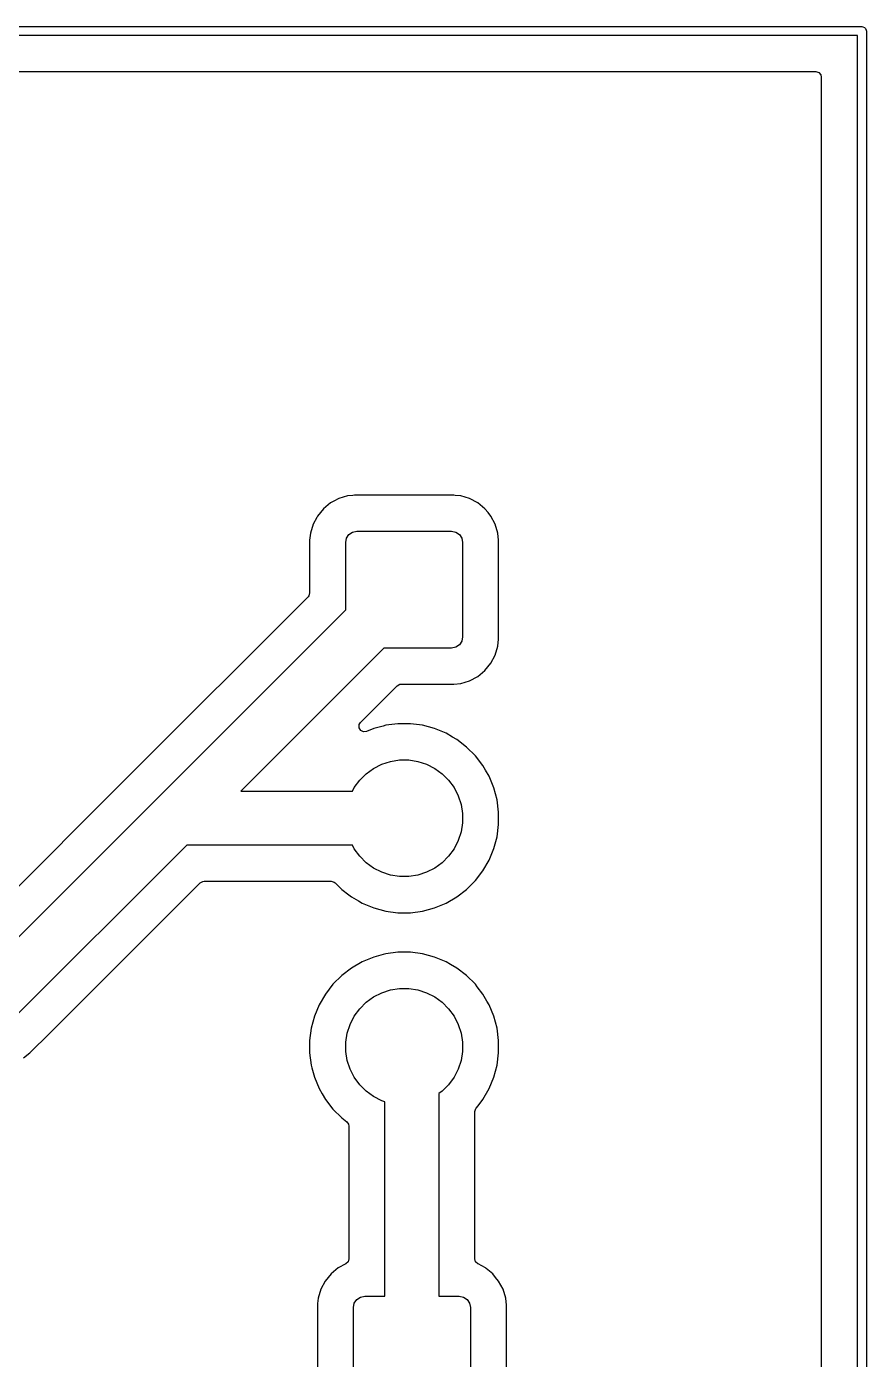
# Model space of a CAD drawing. Header units: millimetres. Extents: x 104.9 to 175.1, y -124.6 to -74.4.
# Drawn here: x 156.44 to 175.1, y -104.02 to -74.4 of the extents above; entities that cross this region are included whole.
import ezdxf

# ---------------------------------------------------------------- set-up
doc = ezdxf.new("R2010")
doc.units = ezdxf.units.MM
doc.layers.add('B.Cu', color=153, linetype='CONTINUOUS', true_color=0x4d7fc4)

msp = doc.modelspace()

# ---------------------------------------------------------------- linework, layer by layer
at = {"layer": 'B.Cu', "linetype": 'CONTINUOUS'}
for p, q in [((105, -74.4), (175, -74.4)), ((174.9, -74.6), (105.1, -74.6)), ((174.9, -124.4), (174.9, -74.6)), ((175, -74.4), (175.019509, -74.401921)), ((175.019509, -74.401921), (175.055557, -74.416853)), ((175.055557, -74.416853), (175.083147, -74.444443)), ((175.083147, -74.444443), (175.098079, -74.480491)), ((175.098079, -74.480491), (175.1, -74.5)), ((175.1, -74.5), (175.1, -124.5)), ((106.0245, -75.4005), (173.9755, -75.4005)), ((173.9755, -75.4005), (174.042539, -75.420185)), ((174.042539, -75.420185), (174.088294, -75.472989)), ((174.088294, -75.472989), (174.0995, -75.5245)), ((174.0995, -75.5245), (174.0995, -123.4755)), ((163.191047, -84.987317), (163.031089, -85.118589)), ((163.191048, -84.987316), (163.191047, -84.987317)), ((163.19105, -84.987315), (163.191048, -84.987316)), ((163.266004, -84.947251), (163.19105, -84.987315)), ((163.373543, -84.889769), (163.266004, -84.947251)), ((163.571567, -84.829699), (163.373543, -84.889769)), ((163.687798, -84.818251), (163.571567, -84.829699)), ((163.725892, -84.8145), (163.687798, -84.818251)), ((165.929108, -84.8145), (163.725892, -84.8145)), ((165.964305, -84.817966), (165.929108, -84.8145)), ((166.083434, -84.829699), (165.964305, -84.817966)), ((166.083434, -84.8297), (166.083432, -84.829699)), ((166.083432, -84.829699), (166.083434, -84.829699)), ((166.281454, -84.889768), (166.083434, -84.8297)), ((166.46395, -84.987315), (166.281454, -84.889768)), ((166.463953, -84.987317), (166.46395, -84.987315)), ((166.62391, -85.118589), (166.463952, -84.987317)), ((166.463952, -84.987317), (166.463953, -84.987317)), ((162.883233, -85.309572), (162.802269, -85.461043)), ((162.899815, -85.27855), (162.883233, -85.309572)), ((162.899817, -85.278547), (162.899815, -85.27855)), ((163.031089, -85.118589), (162.899817, -85.278547)), ((166.692312, -85.201938), (166.62391, -85.118589)), ((166.755185, -85.27855), (166.692312, -85.201938)), ((166.852732, -85.461046), (166.755185, -85.27855)), ((162.802269, -85.461043), (162.742199, -85.659067)), ((166.9128, -85.659066), (166.852732, -85.461046)), ((162.742199, -85.659067), (162.727, -85.813395)), ((162.727, -85.813395), (162.727, -86.983531)), ((163.5275, -85.865), (163.54653, -85.769329)), ((163.5275, -87.366472), (163.5275, -85.865)), ((163.54653, -85.769329), (163.600723, -85.688223)), ((163.600723, -85.688223), (163.681829, -85.63403)), ((163.681829, -85.63403), (163.7775, -85.615)), ((163.7775, -85.615), (165.8775, -85.615)), ((165.8775, -85.615), (165.973171, -85.63403)), ((165.973171, -85.63403), (166.054277, -85.688223)), ((166.054277, -85.688223), (166.10847, -85.769329)), ((166.10847, -85.769329), (166.1275, -85.865)), ((166.1275, -85.865), (166.1275, -87.965)), ((166.928, -85.813392), (166.9128, -85.659066)), ((166.928, -88.016608), (166.928, -85.813392)), ((162.690681, -87.071212), (158.679255, -91.082638)), ((162.707315, -87.05057), (162.690681, -87.071212)), ((162.727, -86.983531), (162.707315, -87.05057)), ((159.196986, -91.696986), (163.5275, -87.366472)), ((166.1275, -87.965), (166.10847, -88.060671)), ((164.376028, -88.215), (161.196028, -91.395)), ((165.8775, -88.215), (164.376028, -88.215)), ((165.973171, -88.19597), (165.8775, -88.215)), ((166.054277, -88.141777), (165.973171, -88.19597)), ((166.10847, -88.060671), (166.054277, -88.141777)), ((166.852732, -88.368954), (166.9128, -88.170934)), ((166.9128, -88.170934), (166.928, -88.016608)), ((166.62391, -88.71141), (166.755185, -88.55145)), ((166.755185, -88.55145), (166.852732, -88.368954)), ((166.281454, -88.940232), (166.46395, -88.842685)), ((166.46395, -88.842685), (166.62391, -88.71141)), ((163.95164, -89.771467), (164.671288, -89.051819)), ((164.671288, -89.051819), (164.732611, -89.018334)), ((164.732611, -89.018334), (164.758969, -89.0155)), ((164.758969, -89.0155), (165.929105, -89.0155)), ((165.929105, -89.0155), (165.929108, -89.0155)), ((165.929108, -89.0155), (166.083434, -89.0003)), ((166.083434, -89.0003), (166.281454, -88.940232)), ((163.826058, -89.982928), (163.828552, -89.913103)), ((163.86171, -90.043017), (163.826058, -89.982928)), ((163.828552, -89.913103), (163.858525, -89.864581)), ((163.858525, -89.864581), (163.95164, -89.771467)), ((163.924189, -90.074292), (163.86171, -90.043017)), ((164.150869, -90.001704), (163.993659, -90.066823)), ((164.360625, -89.9455), (164.150869, -90.001704)), ((164.416834, -89.93044), (164.360625, -89.9455)), ((164.416837, -89.930439), (164.416834, -89.93044)), ((164.416844, -89.930438), (164.416837, -89.930439)), ((164.689815, -89.894501), (164.416844, -89.930438)), ((164.68982, -89.8945), (164.689815, -89.894501)), ((164.689826, -89.8945), (164.68982, -89.8945)), ((164.965174, -89.8945), (164.689826, -89.8945)), ((164.965179, -89.8945), (164.965174, -89.8945)), ((164.965184, -89.894501), (164.965179, -89.8945)), ((165.238155, -89.930438), (164.965184, -89.894501)), ((165.23816, -89.930439), (165.238155, -89.930438)), ((165.238166, -89.93044), (165.23816, -89.930439)), ((165.371149, -89.966072), (165.238166, -89.93044)), ((165.50413, -90.001704), (165.371149, -89.966072)), ((165.758517, -90.107075), (165.50413, -90.001704)), ((163.993659, -90.066823), (163.924189, -90.074292)), ((165.758528, -90.10708), (165.758517, -90.107075)), ((165.901907, -90.189861), (165.758528, -90.10708)), ((165.996979, -90.244751), (165.901907, -90.189861)), ((165.996982, -90.244753), (165.996979, -90.244751)), ((165.996983, -90.244754), (165.996982, -90.244753)), ((166.215426, -90.41237), (165.996983, -90.244754)), ((166.215433, -90.412376), (166.215426, -90.41237)), ((166.410123, -90.607066), (166.215433, -90.412376)), ((166.410128, -90.607072), (166.410123, -90.607066)), ((166.577749, -90.825521), (166.410128, -90.607072)), ((163.983218, -91.006472), (164.148252, -90.886568)), ((164.148252, -90.886568), (164.330012, -90.793957)), ((164.330012, -90.793957), (164.524021, -90.730919)), ((164.524021, -90.730919), (164.725503, -90.699007)), ((164.725503, -90.699007), (164.929497, -90.699007)), ((164.929497, -90.699007), (165.130979, -90.730919)), ((165.130979, -90.730919), (165.324988, -90.793957)), ((165.324988, -90.793957), (165.506748, -90.886568)), ((165.506748, -90.886568), (165.671782, -91.006472)), ((166.636198, -90.926758), (166.577749, -90.825521)), ((166.715419, -91.063971), (166.636198, -90.926758)), ((158.679255, -91.082638), (155.053713, -94.708181)), ((163.719068, -91.315752), (163.838972, -91.150718)), ((163.838972, -91.150718), (163.983218, -91.006472)), ((165.671782, -91.006472), (165.816028, -91.150718)), ((165.816028, -91.150718), (165.935932, -91.315752)), ((166.715421, -91.063976), (166.715419, -91.063971)), ((166.715423, -91.063979), (166.715421, -91.063976)), ((166.820795, -91.318368), (166.715423, -91.063979)), ((161.196028, -91.395), (163.678689, -91.395)), ((163.678689, -91.395), (163.719068, -91.315752)), ((165.935932, -91.315752), (166.028543, -91.497512)), ((166.028543, -91.497512), (166.091581, -91.691521)), ((166.89206, -91.584334), (166.820795, -91.318368)), ((155.348972, -95.545), (159.196986, -91.696986)), ((166.091581, -91.691521), (166.123493, -91.893003)), ((166.928, -91.857326), (166.89206, -91.584334)), ((166.123493, -92.096997), (166.091581, -92.298479)), ((166.123493, -91.893003), (166.123493, -92.096997)), ((166.928, -92.132674), (166.928, -91.857326)), ((166.091581, -92.298479), (166.028543, -92.492488)), ((166.820795, -92.671632), (166.89206, -92.405666)), ((166.89206, -92.405666), (166.928, -92.132674)), ((159.996028, -92.595), (156.021764, -96.569264)), ((163.678689, -92.595), (159.996028, -92.595)), ((163.719068, -92.674248), (163.678689, -92.595)), ((163.838972, -92.839282), (163.719068, -92.674248)), ((165.935932, -92.674248), (165.816028, -92.839282)), ((166.028543, -92.492488), (165.935932, -92.674248)), ((166.715423, -92.926021), (166.820795, -92.671632)), ((163.983218, -92.983528), (163.838972, -92.839282)), ((164.148252, -93.103432), (163.983218, -92.983528)), ((165.671782, -92.983528), (165.506748, -93.103432)), ((165.816028, -92.839282), (165.671782, -92.983528)), ((166.577749, -93.164479), (166.715423, -92.926021)), ((164.330012, -93.196043), (164.148252, -93.103432)), ((164.524021, -93.259081), (164.330012, -93.196043)), ((164.725503, -93.290993), (164.524021, -93.259081)), ((164.929497, -93.290993), (164.725503, -93.290993)), ((165.130979, -93.259081), (164.929497, -93.290993)), ((165.324988, -93.196043), (165.130979, -93.259081)), ((165.506748, -93.103432), (165.324988, -93.196043)), ((166.410128, -93.382928), (166.577749, -93.164479)), ((156.785772, -96.937332), (160.291287, -93.431819)), ((160.291287, -93.431819), (160.35261, -93.398334)), ((160.35261, -93.398334), (160.378968, -93.3955)), ((160.378968, -93.3955), (163.206082, -93.3955)), ((163.206082, -93.3955), (163.273121, -93.415185)), ((163.273121, -93.415185), (163.293758, -93.431814)), ((163.293758, -93.431814), (163.421805, -93.559861)), ((163.421805, -93.559861), (163.439574, -93.57763)), ((163.439574, -93.57763), (163.601251, -93.701688)), ((165.996979, -93.745249), (166.215428, -93.577628)), ((166.215428, -93.577628), (166.410128, -93.382928)), ((163.601251, -93.701688), (163.658021, -93.745249)), ((163.658021, -93.745249), (163.811278, -93.833732)), ((163.811278, -93.833732), (163.896471, -93.882919)), ((163.896471, -93.882919), (163.896476, -93.882921)), ((163.896476, -93.882921), (163.896479, -93.882923)), ((163.896479, -93.882923), (164.150868, -93.988295)), ((165.504132, -93.988295), (165.758521, -93.882923)), ((165.758521, -93.882923), (165.996979, -93.745249)), ((164.150868, -93.988295), (164.416834, -94.05956)), ((164.416834, -94.05956), (164.689826, -94.0955)), ((164.689826, -94.0955), (164.689833, -94.0955)), ((164.689833, -94.0955), (164.965167, -94.0955)), ((164.965167, -94.0955), (164.965174, -94.0955)), ((164.965174, -94.0955), (165.238166, -94.05956)), ((165.238166, -94.05956), (165.504132, -93.988295)), ((164.150869, -95.081704), (163.896482, -95.187075)), ((164.360625, -95.0255), (164.150869, -95.081704)), ((164.416834, -95.01044), (164.360625, -95.0255)), ((164.416837, -95.010439), (164.416834, -95.01044)), ((164.416844, -95.010438), (164.416837, -95.010439)), ((164.689815, -94.974501), (164.416844, -95.010438)), ((164.68982, -94.9745), (164.689815, -94.974501)), ((164.689826, -94.9745), (164.68982, -94.9745)), ((164.965174, -94.9745), (164.689826, -94.9745)), ((164.965179, -94.9745), (164.965174, -94.9745)), ((164.965184, -94.974501), (164.965179, -94.9745)), ((165.238155, -95.010438), (164.965184, -94.974501)), ((165.23816, -95.010439), (165.238155, -95.010438)), ((165.238166, -95.01044), (165.23816, -95.010439)), ((165.371149, -95.046072), (165.238166, -95.01044)), ((165.50413, -95.081704), (165.371149, -95.046072)), ((165.758517, -95.187075), (165.50413, -95.081704)), ((163.658016, -95.324754), (163.439573, -95.49237)), ((163.896471, -95.18708), (163.658016, -95.324754)), ((163.896482, -95.187075), (163.896471, -95.18708)), ((165.758528, -95.18708), (165.758517, -95.187075)), ((165.860662, -95.246048), (165.758528, -95.18708)), ((165.996979, -95.324751), (165.860662, -95.246048)), ((165.996982, -95.324753), (165.996979, -95.324751)), ((165.996983, -95.324754), (165.996982, -95.324753)), ((166.215426, -95.49237), (165.996983, -95.324754)), ((163.439566, -95.492376), (163.244876, -95.687066)), ((163.439573, -95.49237), (163.439566, -95.492376)), ((166.215433, -95.492376), (166.215426, -95.49237)), ((166.410123, -95.687066), (166.215433, -95.492376)), ((163.077254, -95.905516), (162.93958, -96.143971)), ((163.24487, -95.687073), (163.077254, -95.905516)), ((163.244876, -95.687066), (163.24487, -95.687073)), ((163.983218, -96.086472), (164.148252, -95.966568)), ((164.148252, -95.966568), (164.330012, -95.873957)), ((164.330012, -95.873957), (164.524021, -95.810919)), ((164.524021, -95.810919), (164.725503, -95.779007)), ((164.725503, -95.779007), (164.929497, -95.779007)), ((164.929497, -95.779007), (165.130979, -95.810919)), ((165.130979, -95.810919), (165.324988, -95.873957)), ((165.324988, -95.873957), (165.506748, -95.966568)), ((165.506748, -95.966568), (165.671782, -96.086472)), ((166.410129, -95.687073), (166.410123, -95.687066)), ((166.45126, -95.740677), (166.410129, -95.687073)), ((166.577749, -95.905521), (166.45126, -95.740677)), ((166.666232, -96.058778), (166.577749, -95.905521)), ((162.939575, -96.143982), (162.834204, -96.398369)), ((162.93958, -96.143971), (162.939575, -96.143982)), ((163.719068, -96.395752), (163.838972, -96.230718)), ((163.838972, -96.230718), (163.983218, -96.086472)), ((165.671782, -96.086472), (165.816028, -96.230718)), ((165.816028, -96.230718), (165.935932, -96.395752)), ((166.715419, -96.143971), (166.666232, -96.058778)), ((166.715421, -96.143976), (166.715419, -96.143971)), ((166.715423, -96.143979), (166.715421, -96.143976)), ((166.820795, -96.398368), (166.715423, -96.143979)), ((162.834204, -96.398369), (162.762941, -96.664331)), ((163.626457, -96.577512), (163.719068, -96.395752)), ((165.935932, -96.395752), (166.028543, -96.577512)), ((166.89206, -96.664334), (166.820795, -96.398368)), ((162.762938, -96.664344), (162.727001, -96.937315)), ((162.762941, -96.664331), (162.762938, -96.664344)), ((163.531507, -96.973003), (163.563419, -96.771521)), ((163.563419, -96.771521), (163.626457, -96.577512)), ((166.028543, -96.577512), (166.091581, -96.771521)), ((166.091581, -96.771521), (166.123493, -96.973003)), ((166.928, -96.937326), (166.89206, -96.664334)), ((156.509865, -97.213242), (156.665742, -97.057365)), ((156.665742, -97.057365), (156.665743, -97.057363)), ((156.665743, -97.057363), (156.672803, -97.050303)), ((156.672803, -97.050303), (156.672808, -97.050296)), ((156.672808, -97.050296), (156.785772, -96.937332)), ((162.727001, -96.937315), (162.727, -96.937332)), ((162.727, -96.937332), (162.727, -97.212667)), ((163.531507, -97.176997), (163.531507, -96.973003)), ((166.123493, -96.973003), (166.123493, -97.176997)), ((166.928, -97.212674), (166.928, -96.937326)), ((156.364321, -97.318985), (156.509865, -97.213242)), ((162.727, -97.212667), (162.727001, -97.212684)), ((162.727001, -97.212684), (162.762938, -97.485655)), ((163.563419, -97.378479), (163.531507, -97.176997)), ((163.626457, -97.572488), (163.563419, -97.378479)), ((166.091581, -97.378479), (166.028543, -97.572488)), ((166.123493, -97.176997), (166.091581, -97.378479)), ((166.89206, -97.485666), (166.928, -97.212674)), ((162.762938, -97.485655), (162.762939, -97.48566)), ((162.762939, -97.48566), (162.76294, -97.485666)), ((162.76294, -97.485666), (162.778973, -97.545501)), ((162.778973, -97.545501), (162.834204, -97.75163)), ((162.834204, -97.75163), (162.939575, -98.006017)), ((163.719068, -97.754248), (163.626457, -97.572488)), ((163.838972, -97.919282), (163.719068, -97.754248)), ((165.935932, -97.754248), (165.816028, -97.919282)), ((166.028543, -97.572488), (165.935932, -97.754248)), ((166.715423, -98.006021), (166.820795, -97.751632)), ((166.820795, -97.751632), (166.89206, -97.485666)), ((162.939575, -98.006017), (162.93958, -98.006028)), ((162.93958, -98.006028), (163.005555, -98.120298)), ((163.983218, -98.063528), (163.838972, -97.919282)), ((165.816028, -97.919282), (165.671782, -98.063528)), ((166.577749, -98.244479), (166.715423, -98.006021)), ((163.005555, -98.120298), (163.077251, -98.244479)), ((163.077251, -98.244479), (163.077253, -98.244482)), ((163.077253, -98.244482), (163.077254, -98.244483)), ((163.077254, -98.244483), (163.24487, -98.462926)), ((164.148252, -98.183432), (163.983218, -98.063528)), ((164.330012, -98.276043), (164.148252, -98.183432)), ((164.4, -98.298783), (164.330012, -98.276043)), ((164.4, -102.62), (164.4, -98.298783)), ((165.671782, -98.063528), (165.6, -98.11568)), ((165.6, -98.11568), (165.6, -102.62)), ((166.470016, -98.384878), (166.577749, -98.244479)), ((163.24487, -98.462926), (163.244876, -98.462933)), ((163.244876, -98.462933), (163.439566, -98.657623)), ((166.4005, -98.517568), (166.420185, -98.450529)), ((166.4005, -101.791873), (166.4005, -98.517568)), ((166.420185, -98.450529), (166.426124, -98.442082)), ((166.426124, -98.442082), (166.470016, -98.384878)), ((163.439566, -98.657623), (163.439573, -98.657629)), ((163.439573, -98.657629), (163.550986, -98.743118)), ((163.550986, -98.743118), (163.592189, -98.799545)), ((163.592189, -98.799545), (163.5995, -98.841494)), ((163.5995, -98.841494), (163.5995, -101.791873)), ((163.530194, -101.903241), (163.36355, -101.992315)), ((163.533954, -101.901231), (163.530194, -101.903241)), ((163.579815, -101.858912), (163.533954, -101.901231)), ((163.5995, -101.791873), (163.579815, -101.858912)), ((166.416202, -101.852268), (166.4005, -101.791873)), ((166.466046, -101.901231), (166.416202, -101.852268)), ((166.469806, -101.903241), (166.466046, -101.901231)), ((166.63645, -101.992315), (166.469806, -101.903241)), ((163.203589, -102.123589), (163.072317, -102.283547)), ((163.363547, -101.992317), (163.203589, -102.123589)), ((163.363548, -101.992316), (163.363547, -101.992317)), ((163.36355, -101.992315), (163.363548, -101.992316)), ((166.648246, -102.001996), (166.63645, -101.992315)), ((166.79641, -102.123589), (166.648246, -102.001996)), ((166.859941, -102.201003), (166.79641, -102.123589)), ((166.927685, -102.28355), (166.859941, -102.201003)), ((162.974769, -102.466043), (162.914699, -102.664067)), ((163.072317, -102.283547), (162.974769, -102.466043)), ((167.025232, -102.466046), (166.927685, -102.28355)), ((167.0853, -102.664066), (167.025232, -102.466046)), ((162.903251, -102.780298), (162.901254, -102.80059)), ((162.914699, -102.664067), (162.903251, -102.780298)), ((163.7, -102.87), (163.71903, -102.774329)), ((163.71903, -102.774329), (163.773223, -102.693223)), ((163.773223, -102.693223), (163.854329, -102.63903)), ((163.854329, -102.63903), (163.95, -102.62)), ((163.95, -102.62), (164.4, -102.62)), ((165.6, -102.62), (166.05, -102.62)), ((166.05, -102.62), (166.145671, -102.63903)), ((166.145671, -102.63903), (166.226777, -102.693223)), ((166.226777, -102.693223), (166.28097, -102.774329)), ((166.28097, -102.774329), (166.3, -102.87)), ((167.1005, -102.818392), (167.0853, -102.664066)), ((162.901254, -102.80059), (162.8995, -102.818395)), ((162.8995, -102.818395), (162.8995, -105.021604)), ((163.7, -104.97), (163.7, -102.87)), ((166.3, -102.87), (166.3, -104.97)), ((167.1005, -105.021608), (167.1005, -102.818392))]:
    msp.add_line(p, q, dxfattribs=at)

doc.saveas('drawing.dxf')
